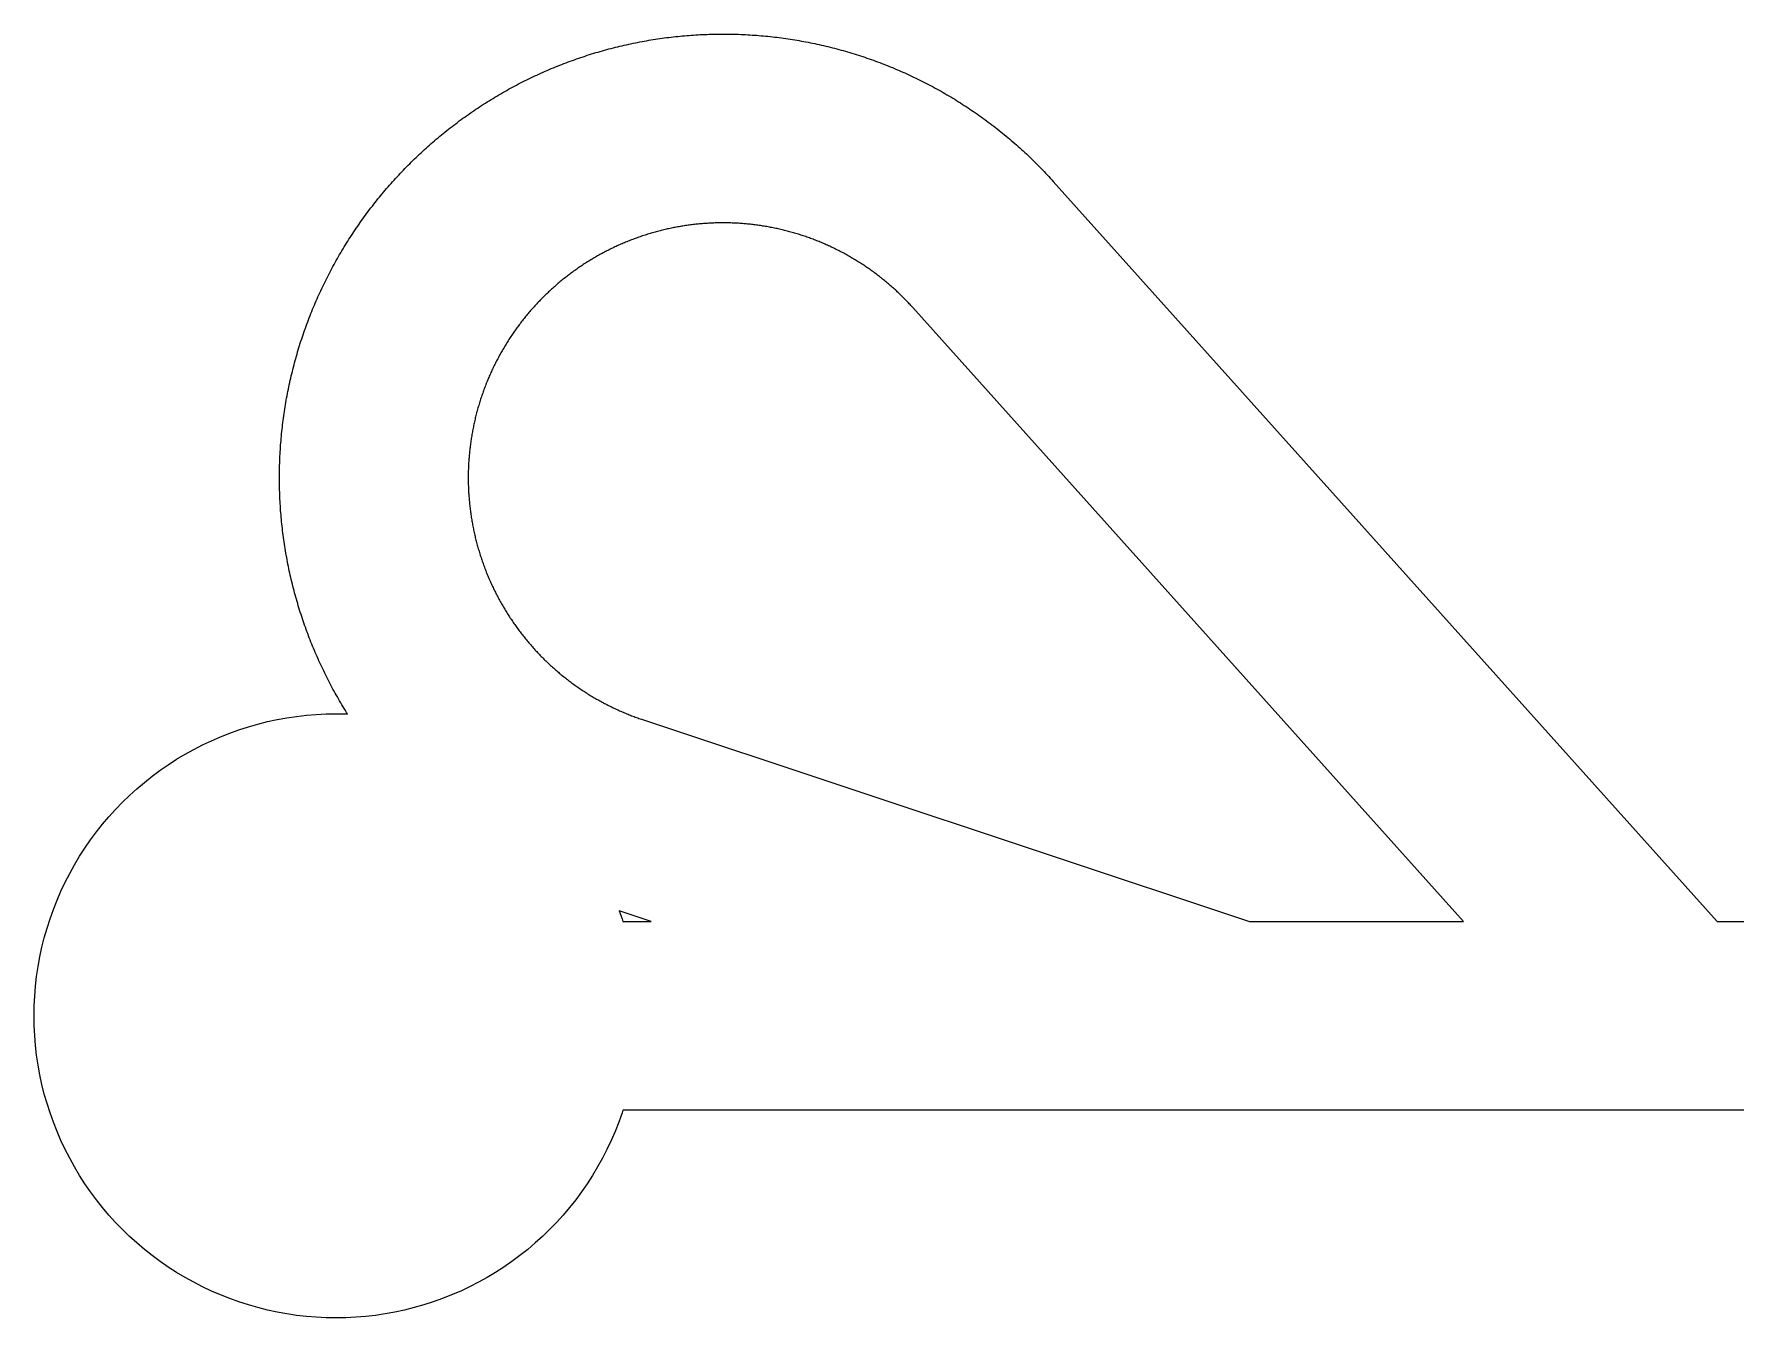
# Model space of a CAD drawing. Header units: millimetres. Extents: x -1.7 to 34.4, y -1.6 to 5.2.
# Drawn here: x -1.67 to 7.35, y -1.6 to 5.2 of the extents above; entities that cross this region are included whole.
import ezdxf

# ---------------------------------------------------------------- set-up
doc = ezdxf.new("R2010")
doc.units = ezdxf.units.MM

msp = doc.modelspace()

# ---------------------------------------------------------------- linework, layer by layer
for points in [[(1.445549, -0.514303), (1.427911, -0.5636), (1.408668, -0.612293), (1.387843, -0.660331), (1.365458, -0.707662), (1.341535, -0.754235), (1.316102, -0.8), (1.289185, -0.844909), (1.260813, -0.888912), (1.231016, -0.931964), (1.199827, -0.974018), (1.167278, -1.015029), (1.133405, -1.054953), (1.098244, -1.093748), (1.061832, -1.131371), (1.024209, -1.167783), (0.985415, -1.202944), (0.94549, -1.236817), (0.90448, -1.269365), (0.862426, -1.300555), (0.819374, -1.330351), (0.77537, -1.358723), (0.730461, -1.385641), (0.684696, -1.411074), (0.638123, -1.434996), (0.590792, -1.457382), (0.542755, -1.478207), (0.494061, -1.497449), (0.444764, -1.515088), (0.394917, -1.531105), (0.344572, -1.545481), (0.293783, -1.558203), (0.242606, -1.569256), (0.191094, -1.578629), (0.139303, -1.586312), (0.087289, -1.592296), (0.035106, -1.596574), (-0.017188, -1.599143), (-0.069539, -1.6), (-0.121889, -1.599143), (-0.174184, -1.596574), (-0.226366, -1.592296), (-0.278381, -1.586312), (-0.330172, -1.578629), (-0.381683, -1.569256), (-0.432861, -1.558203), (-0.483649, -1.545481), (-0.533994, -1.531105), (-0.583842, -1.515088), (-0.633139, -1.497449), (-0.681832, -1.478207), (-0.72987, -1.457382), (-0.777201, -1.434996), (-0.823774, -1.411074), (-0.869539, -1.385641), (-0.914447, -1.358723), (-0.958451, -1.330351), (-1.001503, -1.300555), (-1.043557, -1.269365), (-1.084568, -1.236817), (-1.124492, -1.202944), (-1.163286, -1.167783), (-1.20091, -1.131371), (-1.237321, -1.093748), (-1.272482, -1.054953), (-1.306355, -1.015029), (-1.338904, -0.974018), (-1.370093, -0.931964), (-1.39989, -0.888912), (-1.428262, -0.844909), (-1.455179, -0.8), (-1.480613, -0.754235), (-1.504535, -0.707662), (-1.526921, -0.660331), (-1.547746, -0.612293), (-1.566988, -0.5636), (-1.584627, -0.514303), (-1.600643, -0.464455), (-1.61502, -0.41411), (-1.627742, -0.363322), (-1.638795, -0.312145), (-1.648168, -0.260633), (-1.655851, -0.208842), (-1.661834, -0.156827), (-1.666113, -0.104645), (-1.668682, -0.052351), (-1.669539, 0), (-1.668682, 0.052351), (-1.666113, 0.104645), (-1.661834, 0.156827), (-1.655851, 0.208842), (-1.648168, 0.260633), (-1.638795, 0.312145), (-1.627742, 0.363322), (-1.61502, 0.41411), (-1.600643, 0.464455), (-1.584627, 0.514303), (-1.566988, 0.5636), (-1.547746, 0.612293), (-1.526921, 0.660331), (-1.504535, 0.707662), (-1.480613, 0.754235), (-1.455179, 0.8), (-1.428262, 0.844909), (-1.39989, 0.888912), (-1.370093, 0.931964), (-1.338904, 0.974018), (-1.306355, 1.015029), (-1.272482, 1.054953), (-1.237321, 1.093748), (-1.20091, 1.131371), (-1.163286, 1.167783), (-1.124492, 1.202944), (-1.084568, 1.236817), (-1.043557, 1.269365), (-1.001503, 1.300555), (-0.958451, 1.330351), (-0.914447, 1.358723), (-0.869539, 1.385641), (-0.823774, 1.411074), (-0.777201, 1.434996), (-0.72987, 1.457382), (-0.681832, 1.478207), (-0.633139, 1.497449), (-0.583842, 1.515088), (-0.533994, 1.531105), (-0.483649, 1.545481), (-0.432861, 1.558203), (-0.381683, 1.569256), (-0.330172, 1.578629), (-0.278381, 1.586312), (-0.226366, 1.592296), (-0.174184, 1.596574), (-0.121889, 1.599143), (-0.069539, 1.6), (-0.017188, 1.599143), (-0.008707, 1.598727), (-0.013735, 1.606746), (-0.020038, 1.616913), (-0.026289, 1.627113), (-0.032488, 1.637344), (-0.038635, 1.647607), (-0.04473, 1.6579), (-0.050772, 1.668225), (-0.056761, 1.67858), (-0.062698, 1.688966), (-0.068582, 1.699382), (-0.074413, 1.709827), (-0.08019, 1.720303), (-0.085914, 1.730807), (-0.091585, 1.74134), (-0.097201, 1.751902), (-0.102764, 1.762493), (-0.108273, 1.773112), (-0.113728, 1.783758), (-0.119129, 1.794433), (-0.124475, 1.805134), (-0.129766, 1.815863), (-0.135003, 1.826618), (-0.140185, 1.837401), (-0.145313, 1.848209), (-0.150385, 1.859043), (-0.155402, 1.869903), (-0.160363, 1.880788), (-0.165269, 1.891699), (-0.170119, 1.902634), (-0.174914, 1.913594), (-0.179653, 1.924578), (-0.184336, 1.935586), (-0.188963, 1.946618), (-0.193533, 1.957673), (-0.198047, 1.968751), (-0.202505, 1.979852), (-0.206906, 1.990976), (-0.211251, 2.002122), (-0.215539, 2.01329), (-0.21977, 2.024479), (-0.223943, 2.03569), (-0.22806, 2.046922), (-0.232119, 2.058175), (-0.236122, 2.069449), (-0.240066, 2.080742), (-0.243953, 2.092056), (-0.247783, 2.103389), (-0.251555, 2.114741), (-0.255269, 2.126113), (-0.258925, 2.137503), (-0.262522, 2.148912), (-0.266062, 2.160339), (-0.269544, 2.171784), (-0.272967, 2.183247), (-0.276332, 2.194726), (-0.279639, 2.206223), (-0.282886, 2.217736), (-0.286076, 2.229266), (-0.289206, 2.240812), (-0.292278, 2.252374), (-0.295291, 2.263951), (-0.298244, 2.275543), (-0.301139, 2.28715), (-0.303975, 2.298772), (-0.306751, 2.310408), (-0.309468, 2.322058), (-0.312126, 2.333722), (-0.314725, 2.345399), (-0.317263, 2.357089), (-0.319743, 2.368792), (-0.322163, 2.380507), (-0.324523, 2.392235), (-0.326823, 2.403974), (-0.329064, 2.415725), (-0.331244, 2.427488), (-0.333365, 2.439261), (-0.335426, 2.451045), (-0.337427, 2.462839), (-0.339368, 2.474643), (-0.341249, 2.486457), (-0.343069, 2.498281), (-0.344829, 2.510113), (-0.34653, 2.521954), (-0.348169, 2.533804), (-0.349749, 2.545662), (-0.351268, 2.557528), (-0.352726, 2.569401), (-0.354125, 2.581282), (-0.355462, 2.59317), (-0.356739, 2.605064), (-0.357956, 2.616965), (-0.359112, 2.628872), (-0.360207, 2.640784), (-0.361242, 2.652702), (-0.362216, 2.664625), (-0.363129, 2.676553), (-0.363982, 2.688485), (-0.364774, 2.700421), (-0.365505, 2.712362), (-0.366175, 2.724306), (-0.366784, 2.736253), (-0.367333, 2.748203), (-0.367821, 2.760156), (-0.368248, 2.772111), (-0.368614, 2.784068), (-0.368919, 2.796027), (-0.369163, 2.807987), (-0.369347, 2.819948), (-0.369469, 2.83191), (-0.369531, 2.843873), (-0.369532, 2.855836), (-0.369471, 2.867798), (-0.36935, 2.87976), (-0.369168, 2.891722), (-0.368926, 2.903682), (-0.368622, 2.915641), (-0.368257, 2.927598), (-0.367832, 2.939553), (-0.367346, 2.951506), (-0.366798, 2.963456), (-0.36619, 2.975403), (-0.365522, 2.987347), (-0.364792, 2.999288), (-0.364002, 3.011224), (-0.363151, 3.023157), (-0.362239, 3.035085), (-0.361266, 3.047008), (-0.360233, 3.058926), (-0.359139, 3.070838), (-0.357985, 3.082745), (-0.35677, 3.094646), (-0.355494, 3.106541), (-0.354158, 3.118428), (-0.352761, 3.130309), (-0.351304, 3.142183), (-0.349786, 3.154049), (-0.348208, 3.165907), (-0.34657, 3.177757), (-0.344872, 3.189599), (-0.343113, 3.201431), (-0.341294, 3.213255), (-0.339414, 3.225069), (-0.337475, 3.236874), (-0.335476, 3.248668), (-0.333416, 3.260452), (-0.331297, 3.272226), (-0.329118, 3.283988), (-0.326878, 3.29574), (-0.324579, 3.307479), (-0.322221, 3.319207), (-0.319802, 3.330923), (-0.317325, 3.342626), (-0.314787, 3.354317), (-0.31219, 3.365994), (-0.309534, 3.377658), (-0.306818, 3.389309), (-0.304043, 3.400945), (-0.301209, 3.412567), (-0.298316, 3.424175), (-0.295363, 3.435767), (-0.292352, 3.447345), (-0.289282, 3.458907), (-0.286153, 3.470453), (-0.282965, 3.481983), (-0.279718, 3.493497), (-0.276413, 3.504994), (-0.27305, 3.516474), (-0.269628, 3.527937), (-0.266148, 3.539382), (-0.262609, 3.55081), (-0.259013, 3.562219), (-0.255358, 3.57361), (-0.251646, 3.584982), (-0.247875, 3.596335), (-0.244047, 3.607669), (-0.240162, 3.618983), (-0.236218, 3.630277), (-0.232218, 3.641551), (-0.22816, 3.652804), (-0.224044, 3.664037), (-0.219872, 3.675248), (-0.215642, 3.686438), (-0.211356, 3.697607), (-0.207013, 3.708753), (-0.202613, 3.719877), (-0.198157, 3.730979), (-0.193644, 3.742058), (-0.189075, 3.753114), (-0.184449, 3.764146), (-0.179768, 3.775154), (-0.17503, 3.786139), (-0.170237, 3.7971), (-0.165388, 3.808035), (-0.160483, 3.818946), (-0.155523, 3.829832), (-0.150507, 3.840693), (-0.145437, 3.851528), (-0.140311, 3.862337), (-0.13513, 3.873119), (-0.129895, 3.883875), (-0.124604, 3.894605), (-0.119259, 3.905307), (-0.11386, 3.915982), (-0.108407, 3.926629), (-0.102899, 3.937249), (-0.097337, 3.94784), (-0.091722, 3.958403), (-0.086053, 3.968937), (-0.08033, 3.979442), (-0.074554, 3.989918), (-0.068725, 4.000364), (-0.062842, 4.010781), (-0.056907, 4.021167), (-0.050918, 4.031523), (-0.044878, 4.041849), (-0.038784, 4.052143), (-0.032639, 4.062406), (-0.026441, 4.072638), (-0.020191, 4.082839), (-0.013889, 4.093007), (-0.007536, 4.103143), (-0.001131, 4.113247), (0.005325, 4.123318), (0.011833, 4.133356), (0.018391, 4.14336), (0.025, 4.153332), (0.03166, 4.163269), (0.038371, 4.173172), (0.045132, 4.183041), (0.051943, 4.192876), (0.058803, 4.202676), (0.065714, 4.21244), (0.072674, 4.22217), (0.079684, 4.231863), (0.086743, 4.241521), (0.093851, 4.251143), (0.101008, 4.260729), (0.108214, 4.270278), (0.115468, 4.27979), (0.122771, 4.289266), (0.130121, 4.298703), (0.13752, 4.308104), (0.144966, 4.317466), (0.15246, 4.326791), (0.160001, 4.336077), (0.16759, 4.345325), (0.175225, 4.354534), (0.182907, 4.363704), (0.190636, 4.372835), (0.198411, 4.381926), (0.206233, 4.390978), (0.2141, 4.39999), (0.222013, 4.408961), (0.229972, 4.417893), (0.237976, 4.426783), (0.246025, 4.435633), (0.254119, 4.444441), (0.262258, 4.453209), (0.270442, 4.461934), (0.278669, 4.470618), (0.286941, 4.47926), (0.295257, 4.48786), (0.303616, 4.496417), (0.312019, 4.504932), (0.320465, 4.513404), (0.328954, 4.521833), (0.337486, 4.530218), (0.34606, 4.53856), (0.354677, 4.546858), (0.363336, 4.555112), (0.372037, 4.563322), (0.380779, 4.571487), (0.389563, 4.579608), (0.398389, 4.587684), (0.407255, 4.595715), (0.416162, 4.603701), (0.425109, 4.611641), (0.434097, 4.619536), (0.443125, 4.627385), (0.452192, 4.635188), (0.4613, 4.642944), (0.470446, 4.650654), (0.479632, 4.658318), (0.488857, 4.665934), (0.49812, 4.673504), (0.507422, 4.681026), (0.516762, 4.688501), (0.52614, 4.695928), (0.535555, 4.703307), (0.545008, 4.710638), (0.554498, 4.717921), (0.564026, 4.725156), (0.573589, 4.732342), (0.58319, 4.739479), (0.592826, 4.746568), (0.602499, 4.753607), (0.612207, 4.760597), (0.62195, 4.767537), (0.631729, 4.774428), (0.641543, 4.781268), (0.651391, 4.788059), (0.661274, 4.7948), (0.671191, 4.80149), (0.681143, 4.808129), (0.691127, 4.814718), (0.701145, 4.821256), (0.711197, 4.827743), (0.721281, 4.834179), (0.731397, 4.840563), (0.741547, 4.846895), (0.751728, 4.853176), (0.761941, 4.859405), (0.772186, 4.865582), (0.782462, 4.871706), (0.792769, 4.877779), (0.803106, 4.883798), (0.813475, 4.889765), (0.823873, 4.895679), (0.834302, 4.901541), (0.84476, 4.907348), (0.855248, 4.913103), (0.865764, 4.918804), (0.87631, 4.924452), (0.886884, 4.930046), (0.897487, 4.935586), (0.908118, 4.941071), (0.918776, 4.946503), (0.929462, 4.95188), (0.940175, 4.957203), (0.950916, 4.962472), (0.961683, 4.967685), (0.972476, 4.972844), (0.983295, 4.977947), (0.99414, 4.982996), (1.005011, 4.987989), (1.015907, 4.992927), (1.026828, 4.997809), (1.037774, 5.002636), (1.048744, 5.007407), (1.059739, 5.012122), (1.070757, 5.016781), (1.081799, 5.021383), (1.092864, 5.02593), (1.103952, 5.03042), (1.115063, 5.034854), (1.126196, 5.039231), (1.137351, 5.043551), (1.148528, 5.047814), (1.159727, 5.052021), (1.170947, 5.05617), (1.182188, 5.060262), (1.19345, 5.064297), (1.204732, 5.068275), (1.216034, 5.072195), (1.227356, 5.076058), (1.238698, 5.079862), (1.250058, 5.08361), (1.261438, 5.087299), (1.272836, 5.09093), (1.284253, 5.094503), (1.295687, 5.098018), (1.30714, 5.101475), (1.31861, 5.104873), (1.330097, 5.108213), (1.341601, 5.111494), (1.353121, 5.114717), (1.364658, 5.117881), (1.37621, 5.120987), (1.387779, 5.124033), (1.399362, 5.127021), (1.410961, 5.129949), (1.422574, 5.132819), (1.434202, 5.135629), (1.445844, 5.13838), (1.4575, 5.141072), (1.46917, 5.143705), (1.480853, 5.146278), (1.492548, 5.148791), (1.504257, 5.151245), (1.515977, 5.153639), (1.52771, 5.155974), (1.539454, 5.158249), (1.55121, 5.160464), (1.562977, 5.162619), (1.574755, 5.164714), (1.586543, 5.16675), (1.598342, 5.168725), (1.61015, 5.17064), (1.621968, 5.172495), (1.633795, 5.17429), (1.645632, 5.176024), (1.657477, 5.177699), (1.66933, 5.179313), (1.681191, 5.180866), (1.693061, 5.18236), (1.704937, 5.183792), (1.716821, 5.185165), (1.728711, 5.186476), (1.740609, 5.187728), (1.752512, 5.188918), (1.764421, 5.190048), (1.776336, 5.191118), (1.788256, 5.192127), (1.800181, 5.193075), (1.812111, 5.193962), (1.824045, 5.194789), (1.835983, 5.195555), (1.847925, 5.19626), (1.85987, 5.196904), (1.871819, 5.197487), (1.88377, 5.19801), (1.895724, 5.198472), (1.90768, 5.198873), (1.919638, 5.199213), (1.931597, 5.199492), (1.943558, 5.19971), (1.95552, 5.199868), (1.967482, 5.199964), (1.979445, 5.2), (1.991407, 5.199975), (2.00337, 5.199888), (2.015332, 5.199741), (2.027292, 5.199533), (2.039252, 5.199264), (2.05121, 5.198935), (2.063167, 5.198544), (2.075121, 5.198093), (2.087073, 5.19758), (2.099022, 5.197007), (2.110967, 5.196373), (2.12291, 5.195679), (2.134849, 5.194923), (2.146784, 5.194107), (2.158714, 5.19323), (2.17064, 5.192292), (2.182561, 5.191294), (2.194477, 5.190234), (2.206387, 5.189115), (2.218291, 5.187934), (2.230189, 5.186693), (2.242081, 5.185392), (2.253966, 5.18403), (2.265844, 5.182607), (2.277714, 5.181124), (2.289577, 5.179581), (2.301432, 5.177977), (2.313278, 5.176313), (2.325116, 5.174589), (2.336945, 5.172804), (2.348764, 5.170959), (2.360575, 5.169055), (2.372375, 5.16709), (2.384165, 5.165064), (2.395944, 5.162979), (2.407713, 5.160834), (2.419471, 5.15863), (2.431217, 5.156365), (2.442952, 5.15404), (2.454675, 5.151656), (2.466385, 5.149212), (2.478083, 5.146709), (2.489768, 5.144146), (2.50144, 5.141524), (2.513098, 5.138842), (2.524742, 5.136101), (2.536373, 5.133301), (2.547989, 5.130441), (2.55959, 5.127523), (2.571176, 5.124545), (2.582747, 5.121509), (2.594302, 5.118413), (2.605842, 5.115259), (2.617365, 5.112046), (2.628872, 5.108775), (2.640362, 5.105445), (2.651834, 5.102056), (2.66329, 5.09861), (2.674728, 5.095105), (2.686147, 5.091541), (2.697549, 5.08792), (2.708931, 5.084241), (2.720295, 5.080503), (2.73164, 5.076708), (2.742966, 5.072856), (2.754271, 5.068945), (2.765557, 5.064977), (2.776822, 5.060952), (2.788066, 5.05687), (2.79929, 5.05273), (2.810492, 5.048533), (2.821673, 5.044279), (2.832832, 5.039969), (2.843969, 5.035601), (2.855084, 5.031177), (2.866176, 5.026697), (2.877245, 5.02216), (2.888291, 5.017567), (2.899313, 5.012917), (2.910311, 5.008212), (2.921286, 5.003451), (2.932236, 4.998633), (2.943161, 4.993761), (2.954061, 4.988832), (2.964936, 4.983848), (2.975786, 4.978809), (2.98661, 4.973715), (2.997407, 4.968566), (3.008179, 4.963361), (3.018924, 4.958102), (3.029641, 4.952789), (3.040332, 4.947421), (3.050995, 4.941998), (3.061631, 4.936522), (3.072238, 4.930991), (3.082817, 4.925406), (3.093368, 4.919768), (3.10389, 4.914076), (3.114382, 4.90833), (3.124845, 4.902531), (3.135279, 4.896679), (3.145683, 4.890774), (3.156056, 4.884816), (3.166399, 4.878805), (3.176711, 4.872742), (3.186993, 4.866626), (3.197243, 4.860458), (3.207461, 4.854238), (3.217648, 4.847966), (3.227802, 4.841643), (3.237925, 4.835267), (3.248014, 4.82884), (3.258071, 4.822362), (3.268095, 4.815833), (3.278085, 4.809253), (3.288042, 4.802622), (3.297965, 4.79594), (3.307854, 4.789208), (3.317708, 4.782426), (3.327528, 4.775594), (3.337313, 4.768712), (3.347062, 4.76178), (3.356776, 4.754798), (3.366455, 4.747768), (3.376098, 4.740688), (3.385704, 4.733559), (3.395274, 4.726381), (3.404807, 4.719154), (3.414304, 4.711879), (3.423763, 4.704556), (3.433185, 4.697185), (3.442569, 4.689766), (3.451916, 4.6823), (3.461224, 4.674785), (3.470494, 4.667224), (3.479725, 4.659615), (3.488918, 4.65196), (3.498071, 4.644258), (3.507185, 4.636509), (3.516259, 4.628714), (3.525294, 4.620873), (3.534289, 4.612986), (3.543243, 4.605054), (3.552157, 4.597076), (3.56103, 4.589052), (3.569862, 4.580984), (3.578653, 4.57287), (3.587403, 4.564713), (3.596111, 4.55651), (3.604777, 4.548264), (3.613401, 4.539973), (3.621982, 4.531639), (3.630521, 4.523261), (3.639018, 4.514839), (3.647471, 4.506375), (3.655881, 4.497868), (3.664248, 4.489318), (3.672571, 4.480725), (3.68085, 4.47209), (3.689086, 4.463413), (3.697277, 4.454695), (3.705423, 4.445934), (3.713525, 4.437133), (3.721582, 4.42829), (3.729593, 4.419407), (7.246276, 0.5), (10.215814, 0.5)], [(5.902752, 0.5), (2.985282, 3.751574), (2.980679, 3.756677), (2.976051, 3.761757), (2.971397, 3.766813), (2.966717, 3.771846), (2.962011, 3.776854), (2.957281, 3.781839), (2.952524, 3.786799), (2.947743, 3.791736), (2.942937, 3.796647), (2.938105, 3.801535), (2.933249, 3.806397), (2.928368, 3.811235), (2.923463, 3.816048), (2.918533, 3.820836), (2.913579, 3.825598), (2.9086, 3.830336), (2.903598, 3.835048), (2.898571, 3.839734), (2.893521, 3.844395), (2.888448, 3.84903), (2.88335, 3.853639), (2.878229, 3.858222), (2.873085, 3.862779), (2.867918, 3.86731), (2.862728, 3.871815), (2.857515, 3.876292), (2.85228, 3.880744), (2.847021, 3.885168), (2.841741, 3.889566), (2.836437, 3.893937), (2.831112, 3.898281), (2.825765, 3.902598), (2.820396, 3.906887), (2.815005, 3.911149), (2.809592, 3.915383), (2.804158, 3.91959), (2.798703, 3.92377), (2.793226, 3.927921), (2.787728, 3.932044), (2.78221, 3.93614), (2.77667, 3.940207), (2.77111, 3.944246), (2.76553, 3.948256), (2.759929, 3.952239), (2.754308, 3.956192), (2.748667, 3.960117), (2.743006, 3.964013), (2.737325, 3.967881), (2.731625, 3.971719), (2.725905, 3.975528), (2.720166, 3.979308), (2.714407, 3.983059), (2.70863, 3.986781), (2.702834, 3.990473), (2.697019, 3.994135), (2.691185, 3.997768), (2.685333, 4.001371), (2.679463, 4.004944), (2.673575, 4.008488), (2.667669, 4.012001), (2.661745, 4.015484), (2.655803, 4.018937), (2.649844, 4.02236), (2.643867, 4.025752), (2.637873, 4.029114), (2.631863, 4.032445), (2.625835, 4.035746), (2.619791, 4.039016), (2.61373, 4.042255), (2.607652, 4.045463), (2.601559, 4.04864), (2.595449, 4.051786), (2.589323, 4.054901), (2.583182, 4.057985), (2.577025, 4.061038), (2.570852, 4.064059), (2.564664, 4.067048), (2.558461, 4.070006), (2.552243, 4.072933), (2.546011, 4.075828), (2.539763, 4.078691), (2.533501, 4.081522), (2.527225, 4.084321), (2.520935, 4.087089), (2.51463, 4.089824), (2.508312, 4.092527), (2.50198, 4.095198), (2.495635, 4.097837), (2.489276, 4.100443), (2.482904, 4.103017), (2.476519, 4.105558), (2.470121, 4.108067), (2.463711, 4.110544), (2.457288, 4.112987), (2.450852, 4.115398), (2.444405, 4.117776), (2.437945, 4.120122), (2.431473, 4.122434), (2.42499, 4.124713), (2.418496, 4.12696), (2.41199, 4.129173), (2.405472, 4.131353), (2.398944, 4.1335), (2.392405, 4.135614), (2.385855, 4.137694), (2.379295, 4.139741), (2.372724, 4.141754), (2.366144, 4.143735), (2.359553, 4.145681), (2.352952, 4.147594), (2.346342, 4.149473), (2.339722, 4.151319), (2.333093, 4.153131), (2.326455, 4.154909), (2.319808, 4.156654), (2.313152, 4.158364), (2.306488, 4.160041), (2.299815, 4.161683), (2.293133, 4.163292), (2.286444, 4.164867), (2.279747, 4.166407), (2.273042, 4.167914), (2.266329, 4.169386), (2.259609, 4.170824), (2.252882, 4.172228), (2.246147, 4.173598), (2.239406, 4.174933), (2.232658, 4.176234), (2.225904, 4.177501), (2.219143, 4.178733), (2.212376, 4.179931), (2.205603, 4.181094), (2.198824, 4.182223), (2.19204, 4.183317), (2.18525, 4.184377), (2.178454, 4.185402), (2.171654, 4.186393), (2.164849, 4.187349), (2.158038, 4.18827), (2.151224, 4.189157), (2.144404, 4.190008), (2.137581, 4.190826), (2.130754, 4.191608), (2.123922, 4.192356), (2.117087, 4.193069), (2.110248, 4.193747), (2.103406, 4.19439), (2.096561, 4.194998), (2.089713, 4.195572), (2.082862, 4.196111), (2.076008, 4.196615), (2.069152, 4.197083), (2.062293, 4.197518), (2.055433, 4.197917), (2.04857, 4.198281), (2.041706, 4.19861), (2.03484, 4.198904), (2.027973, 4.199164), (2.021104, 4.199388), (2.014235, 4.199577), (2.007364, 4.199732), (2.000493, 4.199851), (1.993621, 4.199936), (1.986749, 4.199985), (1.979877, 4.2), (1.973005, 4.199979), (1.966133, 4.199924), (1.959262, 4.199834), (1.95239, 4.199708), (1.94552, 4.199548), (1.938651, 4.199352), (1.931782, 4.199122), (1.924915, 4.198857), (1.91805, 4.198557), (1.911186, 4.198221), (1.904323, 4.197851), (1.897463, 4.197446), (1.890605, 4.197006), (1.883749, 4.196531), (1.876896, 4.196022), (1.870045, 4.195477), (1.863198, 4.194897), (1.856353, 4.194283), (1.849512, 4.193634), (1.842674, 4.19295), (1.835839, 4.192231), (1.829008, 4.191478), (1.822181, 4.190689), (1.815359, 4.189866), (1.80854, 4.189008), (1.801726, 4.188116), (1.794917, 4.187189), (1.788112, 4.186227), (1.781313, 4.18523), (1.774518, 4.184199), (1.767729, 4.183134), (1.760946, 4.182033), (1.754168, 4.180899), (1.747396, 4.17973), (1.74063, 4.178526), (1.73387, 4.177288), (1.727117, 4.176015), (1.72037, 4.174708), (1.71363, 4.173367), (1.706897, 4.171992), (1.700171, 4.170582), (1.693452, 4.169138), (1.686741, 4.16766), (1.680037, 4.166148), (1.673341, 4.164602), (1.666653, 4.163021), (1.659973, 4.161407), (1.653301, 4.159758), (1.646638, 4.158076), (1.639984, 4.15636), (1.633338, 4.154609), (1.626702, 4.152825), (1.620074, 4.151008), (1.613456, 4.149156), (1.606848, 4.147271), (1.600249, 4.145353), (1.59366, 4.1434), (1.587081, 4.141415), (1.580512, 4.139395), (1.573953, 4.137343), (1.567405, 4.135257), (1.560868, 4.133137), (1.554342, 4.130985), (1.547826, 4.128799), (1.541322, 4.12658), (1.534829, 4.124328), (1.528348, 4.122043), (1.521879, 4.119725), (1.515421, 4.117374), (1.508976, 4.114991), (1.502542, 4.112574), (1.496121, 4.110125), (1.489713, 4.107643), (1.483317, 4.105129), (1.476935, 4.102582), (1.470565, 4.100002), (1.464208, 4.09739), (1.457865, 4.094746), (1.451536, 4.09207), (1.44522, 4.089361), (1.438918, 4.086621), (1.43263, 4.083848), (1.426356, 4.081043), (1.420096, 4.078206), (1.413851, 4.075338), (1.407621, 4.072438), (1.401406, 4.069506), (1.395205, 4.066542), (1.38902, 4.063547), (1.38285, 4.060521), (1.376696, 4.057463), (1.370557, 4.054374), (1.364434, 4.051254), (1.358327, 4.048102), (1.352236, 4.04492), (1.346162, 4.041706), (1.340103, 4.038462), (1.334062, 4.035187), (1.328037, 4.031881), (1.322029, 4.028545), (1.316038, 4.025178), (1.310065, 4.02178), (1.304108, 4.018352), (1.29817, 4.014894), (1.292249, 4.011406), (1.286345, 4.007887), (1.28046, 4.004339), (1.274593, 4.000761), (1.268744, 3.997153), (1.262914, 3.993515), (1.257102, 3.989847), (1.251309, 3.98615), (1.245535, 3.982424), (1.23978, 3.978668), (1.234044, 3.974883), (1.228328, 3.971069), (1.222631, 3.967225), (1.216953, 3.963353), (1.211295, 3.959452), (1.205658, 3.955522), (1.20004, 3.951564), (1.194443, 3.947577), (1.188866, 3.943561), (1.183309, 3.939518), (1.177773, 3.935446), (1.172258, 3.931345), (1.166764, 3.927217), (1.161291, 3.923061), (1.155839, 3.918877), (1.150409, 3.914666), (1.145, 3.910427), (1.139613, 3.90616), (1.134247, 3.901866), (1.128904, 3.897545), (1.123582, 3.893196), (1.118283, 3.888821), (1.113006, 3.884418), (1.107751, 3.879989), (1.10252, 3.875533), (1.097311, 3.871051), (1.092124, 3.866542), (1.086961, 3.862007), (1.081821, 3.857445), (1.076704, 3.852858), (1.071611, 3.848244), (1.066541, 3.843605), (1.061495, 3.838939), (1.056473, 3.834249), (1.051474, 3.829532), (1.0465, 3.824791), (1.04155, 3.820024), (1.036624, 3.815232), (1.031723, 3.810414), (1.026846, 3.805572), (1.021994, 3.800706), (1.017167, 3.795814), (1.012365, 3.790898), (1.007588, 3.785958), (1.002836, 3.780994), (0.99811, 3.776005), (0.993408, 3.770992), (0.988733, 3.765956), (0.984083, 3.760895), (0.979459, 3.755812), (0.974861, 3.750704), (0.970289, 3.745574), (0.965743, 3.74042), (0.961224, 3.735243), (0.956731, 3.730043), (0.952264, 3.72482), (0.947824, 3.719575), (0.943411, 3.714307), (0.939024, 3.709017), (0.934665, 3.703704), (0.930333, 3.698369), (0.926028, 3.693013), (0.92175, 3.687634), (0.9175, 3.682234), (0.913277, 3.676812), (0.909082, 3.671369), (0.904915, 3.665904), (0.900775, 3.660419), (0.896664, 3.654912), (0.892581, 3.649385), (0.888525, 3.643836), (0.884499, 3.638268), (0.8805, 3.632678), (0.87653, 3.627069), (0.872589, 3.621439), (0.868676, 3.61579), (0.864792, 3.61012), (0.860937, 3.604431), (0.857111, 3.598722), (0.853315, 3.592994), (0.849547, 3.587247), (0.845809, 3.58148), (0.8421, 3.575695), (0.83842, 3.569891), (0.834771, 3.564068), (0.83115, 3.558226), (0.82756, 3.552367), (0.824, 3.546489), (0.820469, 3.540593), (0.816969, 3.534679), (0.813498, 3.528747), (0.810058, 3.522798), (0.806649, 3.516831), (0.803269, 3.510847), (0.799921, 3.504846), (0.796602, 3.498828), (0.793315, 3.492794), (0.790058, 3.486742), (0.786832, 3.480674), (0.783637, 3.47459), (0.780473, 3.468489), (0.77734, 3.462373), (0.774239, 3.45624), (0.771168, 3.450092), (0.768129, 3.443928), (0.765122, 3.437749), (0.762145, 3.431555), (0.759201, 3.425346), (0.756288, 3.419121), (0.753406, 3.412882), (0.750557, 3.406629), (0.747739, 3.400361), (0.744954, 3.394078), (0.7422, 3.387782), (0.739479, 3.381472), (0.736789, 3.375148), (0.734132, 3.36881), (0.731507, 3.362459), (0.728915, 3.356094), (0.726355, 3.349717), (0.723827, 3.343326), (0.721332, 3.336923), (0.71887, 3.330507), (0.71644, 3.324079), (0.714043, 3.317638), (0.711679, 3.311185), (0.709348, 3.304721), (0.70705, 3.298244), (0.704784, 3.291756), (0.702552, 3.285256), (0.700353, 3.278746), (0.698187, 3.272224), (0.696054, 3.265691), (0.693955, 3.259147), (0.691889, 3.252593), (0.689856, 3.246028), (0.687857, 3.239453), (0.685891, 3.232868), (0.683959, 3.226273), (0.68206, 3.219668), (0.680195, 3.213054), (0.678364, 3.20643), (0.676566, 3.199798), (0.674803, 3.193155), (0.673073, 3.186505), (0.671377, 3.179845), (0.669715, 3.173177), (0.668086, 3.1665), (0.666492, 3.159816), (0.664932, 3.153123), (0.663406, 3.146422), (0.661914, 3.139714), (0.660457, 3.132998), (0.659033, 3.126275), (0.657644, 3.119545), (0.656289, 3.112807), (0.654968, 3.106063), (0.653682, 3.099312), (0.65243, 3.092555), (0.651212, 3.085792), (0.650029, 3.079022), (0.648881, 3.072247), (0.647767, 3.065465), (0.646687, 3.058678), (0.645642, 3.051886), (0.644632, 3.045089), (0.643656, 3.038286), (0.642715, 3.031479), (0.641808, 3.024666), (0.640937, 3.01785), (0.640099, 3.011029), (0.639297, 3.004204), (0.63853, 2.997374), (0.637797, 2.990541), (0.637099, 2.983705), (0.636435, 2.976865), (0.635807, 2.970021), (0.635214, 2.963175), (0.634655, 2.956325), (0.634131, 2.949473), (0.633642, 2.942618), (0.633188, 2.935761), (0.632769, 2.928902), (0.632385, 2.92204), (0.632036, 2.915177), (0.631721, 2.908312), (0.631442, 2.901445), (0.631197, 2.894578), (0.630988, 2.887709), (0.630814, 2.880839), (0.630674, 2.873968), (0.63057, 2.867096), (0.6305, 2.860225), (0.630465, 2.853352), (0.630466, 2.84648), (0.630501, 2.839608), (0.630572, 2.832736), (0.630677, 2.825865), (0.630817, 2.818994), (0.630993, 2.812124), (0.631203, 2.805255), (0.631448, 2.798387), (0.631728, 2.791521), (0.632044, 2.784656), (0.632394, 2.777793), (0.632779, 2.770931), (0.633199, 2.764072), (0.633654, 2.757215), (0.634143, 2.75036), (0.634668, 2.743508), (0.635228, 2.736659), (0.635822, 2.729812), (0.636451, 2.722969), (0.637115, 2.716129), (0.637814, 2.709292), (0.638548, 2.702459), (0.639316, 2.69563), (0.640119, 2.688805), (0.640957, 2.681984), (0.64183, 2.675168), (0.642737, 2.668356), (0.643679, 2.661548), (0.644656, 2.654746), (0.645667, 2.647948), (0.646713, 2.641156), (0.647793, 2.634369), (0.648908, 2.627588), (0.650058, 2.620813), (0.651242, 2.614044), (0.65246, 2.60728), (0.653713, 2.600523), (0.655, 2.593773), (0.656322, 2.587029), (0.657677, 2.580291), (0.659067, 2.573561), (0.660492, 2.566838), (0.66195, 2.560123), (0.663443, 2.553415), (0.66497, 2.546714), (0.666531, 2.540022), (0.668126, 2.533337), (0.669755, 2.526661), (0.671418, 2.519993), (0.673114, 2.513333), (0.674845, 2.506683), (0.67661, 2.500041), (0.678408, 2.493408), (0.68024, 2.486785), (0.682106, 2.480171), (0.684005, 2.473566), (0.685939, 2.466971), (0.687905, 2.460387), (0.689905, 2.453812), (0.691939, 2.447247), (0.694006, 2.440693), (0.696106, 2.43415), (0.698239, 2.427617), (0.700406, 2.421096), (0.702606, 2.414585), (0.704839, 2.408086), (0.707105, 2.401598), (0.709404, 2.395122), (0.711736, 2.388657), (0.714101, 2.382205), (0.716499, 2.375765), (0.718929, 2.369337), (0.721393, 2.362921), (0.723888, 2.356518), (0.726417, 2.350128), (0.728978, 2.343751), (0.731571, 2.337386), (0.734196, 2.331036), (0.736854, 2.324698), (0.739545, 2.318374), (0.742267, 2.312064), (0.745021, 2.305768), (0.747808, 2.299486), (0.750626, 2.293219), (0.753476, 2.286966), (0.756358, 2.280727), (0.759272, 2.274503), (0.762217, 2.268294), (0.765194, 2.2621), (0.768203, 2.255921), (0.771243, 2.249758), (0.774314, 2.24361), (0.777416, 2.237478), (0.78055, 2.231362), (0.783715, 2.225262), (0.78691, 2.219178), (0.790137, 2.21311), (0.793395, 2.207059), (0.796683, 2.201025), (0.800002, 2.195007), (0.803351, 2.189007), (0.806731, 2.183023), (0.810142, 2.177057), (0.813583, 2.171108), (0.817054, 2.165177), (0.820555, 2.159263), (0.824086, 2.153368), (0.827647, 2.14749), (0.831238, 2.141631), (0.834859, 2.13579), (0.83851, 2.129968), (0.84219, 2.124164), (0.845899, 2.118379), (0.849638, 2.112613), (0.853407, 2.106866), (0.857204, 2.101138), (0.861031, 2.09543), (0.864887, 2.089741), (0.868771, 2.084072), (0.872684, 2.078423), (0.876626, 2.072794), (0.880597, 2.067185), (0.884596, 2.061597), (0.888624, 2.056028), (0.89268, 2.050481), (0.896764, 2.044954), (0.900876, 2.039447), (0.905016, 2.033962), (0.909184, 2.028498), (0.91338, 2.023056), (0.917603, 2.017634), (0.921854, 2.012235), (0.926132, 2.006857), (0.930438, 2.001501), (0.934771, 1.996166), (0.939131, 1.990854), (0.943518, 1.985565), (0.947932, 1.980297), (0.952372, 1.975052), (0.95684, 1.96983), (0.961333, 1.964631), (0.965854, 1.959455), (0.9704, 1.954301), (0.974973, 1.949171), (0.979571, 1.944064), (0.984196, 1.938981), (0.988846, 1.933921), (0.993523, 1.928885), (0.998224, 1.923873), (1.002951, 1.918885), (1.007704, 1.913921), (1.012482, 1.908982), (1.017284, 1.904066), (1.022112, 1.899176), (1.026965, 1.894309), (1.031842, 1.889468), (1.036744, 1.884651), (1.04167, 1.87986), (1.046621, 1.875094), (1.051596, 1.870353), (1.056595, 1.865637), (1.061618, 1.860947), (1.066664, 1.856282), (1.071735, 1.851643), (1.076829, 1.84703), (1.081946, 1.842443), (1.087087, 1.837883), (1.09225, 1.833348), (1.097437, 1.82884), (1.102647, 1.824358), (1.107879, 1.819903), (1.113134, 1.815474), (1.118412, 1.811072), (1.123711, 1.806698), (1.129033, 1.80235), (1.134378, 1.798029), (1.139744, 1.793736), (1.145131, 1.78947), (1.150541, 1.785231), (1.155972, 1.78102), (1.161424, 1.776837), (1.166898, 1.772682), (1.172392, 1.768554), (1.177908, 1.764455), (1.183444, 1.760384), (1.189001, 1.756341), (1.194579, 1.752326), (1.200177, 1.748339), (1.205795, 1.744382), (1.211433, 1.740453), (1.217091, 1.736552), (1.222769, 1.732681), (1.228467, 1.728838), (1.234184, 1.725025), (1.23992, 1.72124), (1.245675, 1.717485), (1.25145, 1.713759), (1.257244, 1.710063), (1.263056, 1.706396), (1.268887, 1.702759), (1.274736, 1.699152), (1.280603, 1.695574), (1.286489, 1.692027), (1.292393, 1.688509), (1.298314, 1.685021), (1.304253, 1.681564), (1.31021, 1.678137), (1.316184, 1.67474), (1.322175, 1.671374), (1.328184, 1.668038), (1.334209, 1.664733), (1.340251, 1.661459), (1.346309, 1.658215), (1.352384, 1.655002), (1.358476, 1.651821), (1.364583, 1.64867), (1.370706, 1.64555), (1.376846, 1.642462), (1.383, 1.639405), (1.389171, 1.636379), (1.395356, 1.633385), (1.401557, 1.630422), (1.407773, 1.627491), (1.414003, 1.624592), (1.420249, 1.621724), (1.426508, 1.618888), (1.432783, 1.616084), (1.439071, 1.613312), (1.445373, 1.610572), (1.451689, 1.607865), (1.458019, 1.605189), (1.464363, 1.602546), (1.47072, 1.599935), (1.47709, 1.597356), (1.483473, 1.59481), (1.489869, 1.592296), (1.496278, 1.589815), (1.502699, 1.587367), (1.509132, 1.584951), (1.515578, 1.582568), (1.522036, 1.580218), (1.528506, 1.577901), (1.534987, 1.575617), (1.54148, 1.573365), (1.547985, 1.571147), (1.5545, 1.568962), (4.769306, 0.5), (5.902752, 0.5)], [(1.445549, 0.514303), (1.450145, 0.5), (1.6, 0.5), (1.430501, 0.55636), (1.445549, 0.514303)], [(31.274035, -0.5), (1.450145, -0.5), (1.445549, -0.514303)]]:
    msp.add_lwpolyline(points)

doc.saveas('drawing.dxf')
